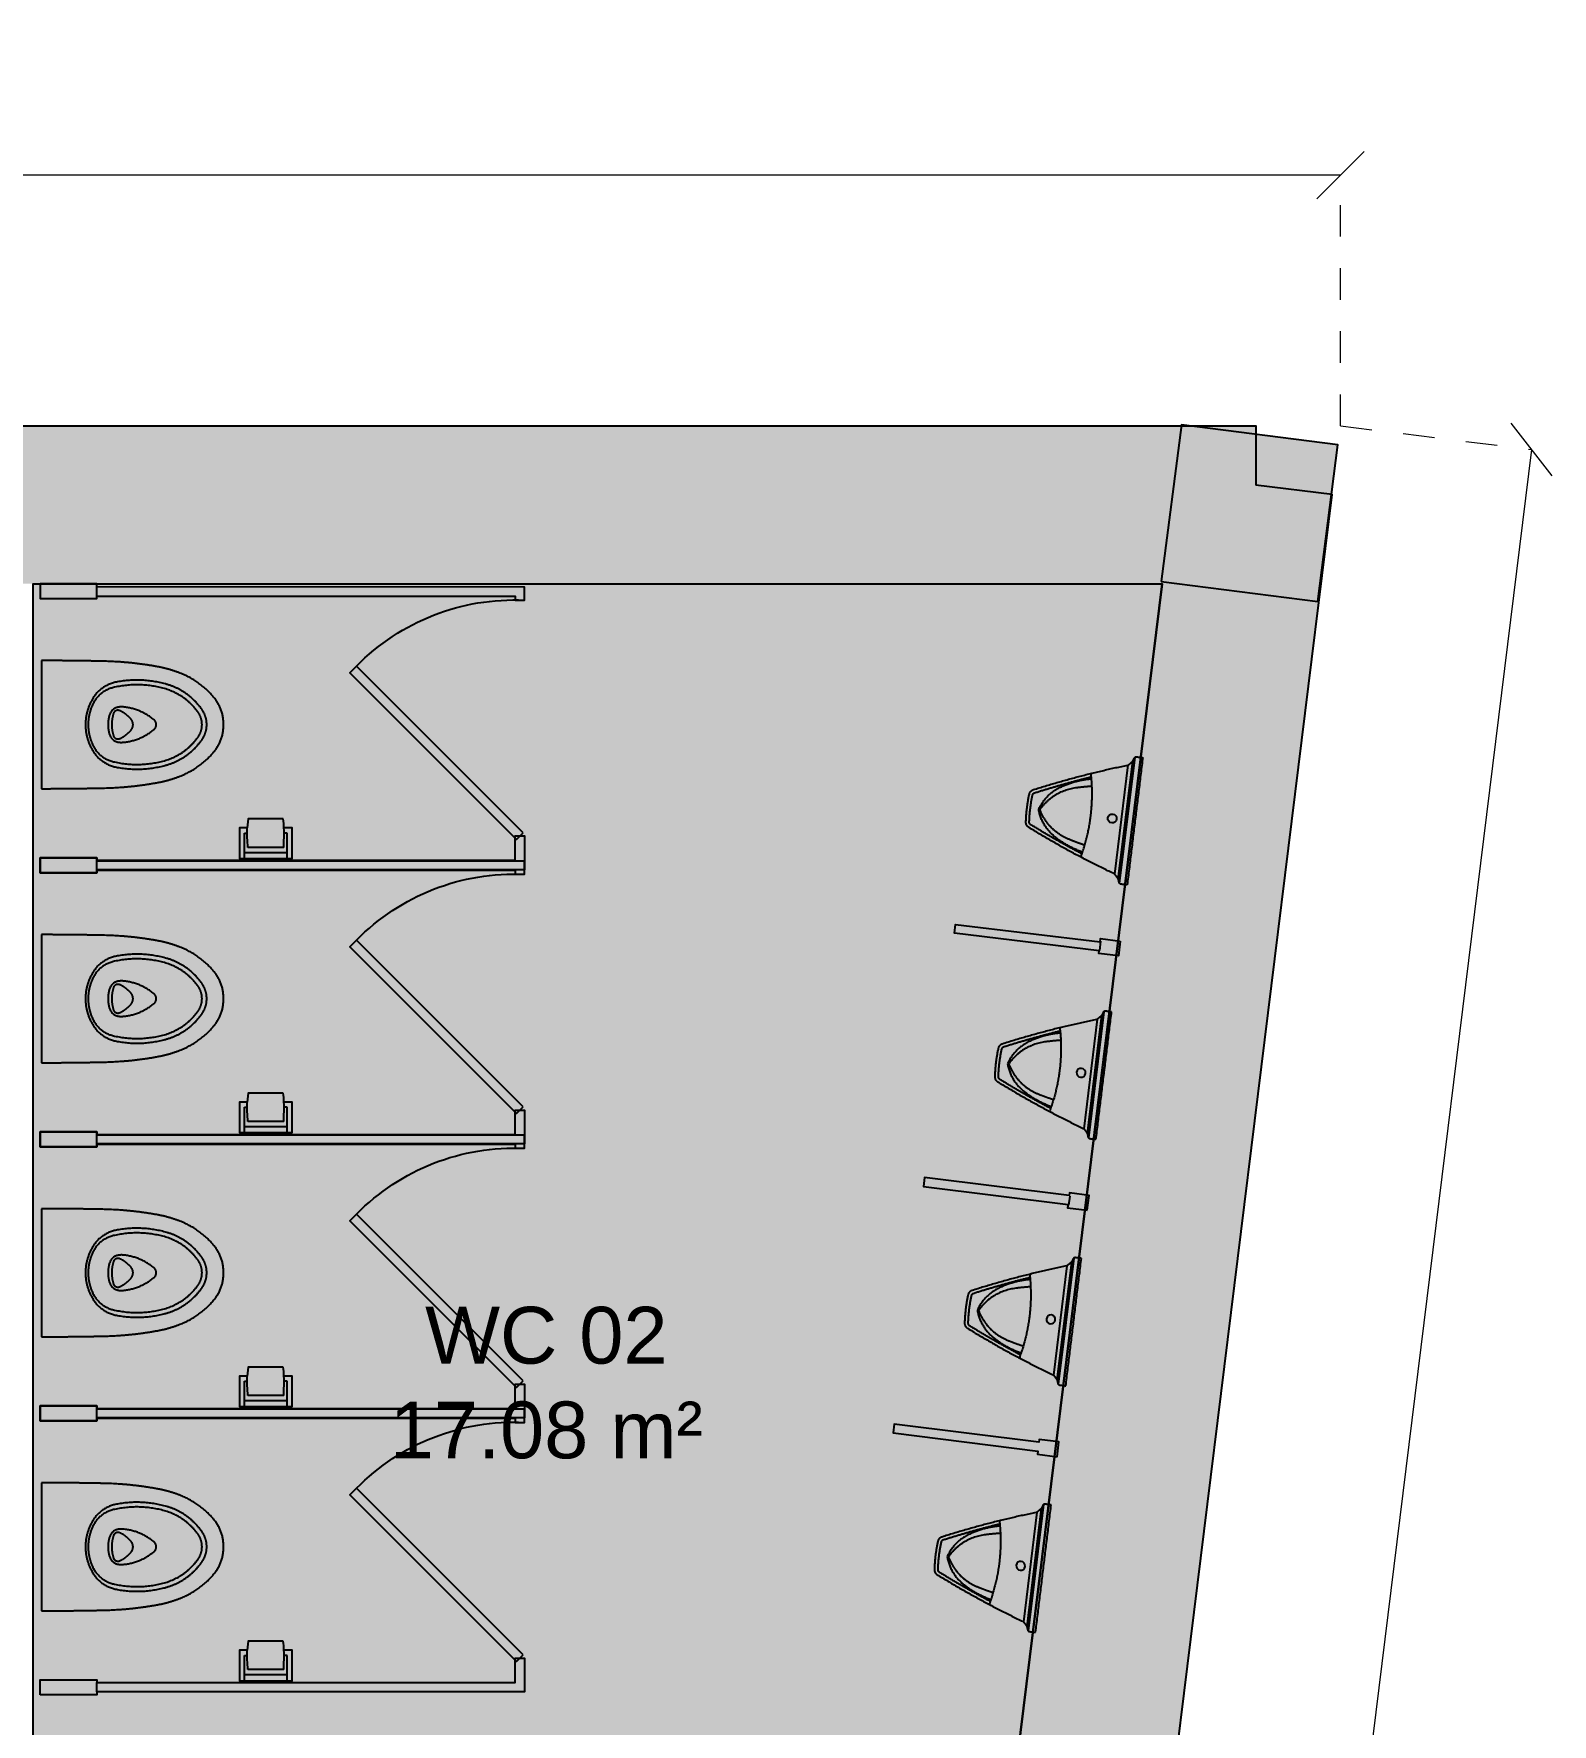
# Model space of a CAD drawing. Header units: metres. Extents: x -17 to 580, y -130 to 19.
# Drawn here: x 103.31 to 108.13, y -36.44 to -31.08 of the extents above; entities that cross this region are included whole.
import ezdxf

# ---------------------------------------------------------------- set-up
doc = ezdxf.new("R2010")
doc.units = ezdxf.units.M
for name, pattern in [('Default stroke', [0]), ('Default Wall', [0]), ('Grey Dimension_ExtLine', [0.0025, 0, -0.0025]), ('Style Black Lines_1', [0]), ('Style Border  Fill_2', [0]), ('Style Grey Lines_2', [0]), ('Style Thin Border  Fill', [0]), ('Tiles Zone', [0])]:
    doc.linetypes.add(name, pattern=pattern)
for name, color, linetype, true_color in [('Annotations', 7, 'Continuous', 0x7a8bf7), ('Imported blocks', 7, 'Continuous', 0x7a8bf7), ('Walls', 7, 'Continuous', 0xc7c7c7), ('Zones', 7, 'Continuous', 0x7a8bf7)]:
    doc.layers.add(name, color=color, linetype=linetype, true_color=true_color)
doc.styles.add('Default Tag', font='', dxfattribs={"height": 0.18})
doc.styles.add('Grey Dimension', font='', dxfattribs={"height": 0.3})
doc.styles.get('Default Tag').set_extended_font_data('arial')
doc.styles.get('Grey Dimension').set_extended_font_data('arial')
doc.dimstyles.new('Grey Dimension', dxfattribs={"dimtxt": 0.3, "dimasz": 0.15, "dimexe": 0, "dimexo": 0, "dimgap": 0.25, "dimtad": 0, "dimtih": 1, "dimtoh": 1, "dimdec": 6, "dimrnd": 1e-06, "dimzin": 0, "dimdsep": 46, "dimtxsty": 'Grey Dimension', "dimblk": 'OBLIQUE', "dimcen": 0.09, "dimadec": 0, "dimazin": 0, "dimtfac": 1, "dimtdec": 4, "dimtix": 1, "dimtofl": 0, "dimtmove": 2, "dimatfit": 3, "dimfxl": 1, "dimtolj": 1, "dimtzin": 0, "dimlwd": 5, "dimlwe": 5, "dimarcsym": 0})

# ---------------------------------------------------------------- blocks, each defined once
blk = doc.blocks.new('Group 1_1')
at = {"layer": 'Imported blocks', "transparency": 33554483}
for points in [[(50.7498, -8.903), (50.7972, -8.903), (50.7972, -9.0827), (50.7891, -9.0827), (50.7891, -10.408), (50.8662, -10.408), (50.8662, -10.438), (50.7591, -10.438), (50.7591, -9.0827), (50.7498, -9.0827), (50.7498, -8.903)], [(50.8765, -10.4337), (51.4048, -9.9054), (51.3836, -9.8841), (50.8553, -10.4125), (50.8765, -10.4337)]]:
    blk.add_hatch(color=256, dxfattribs=at).paths.add_polyline_path(points, flags=0)
at = {"layer": 'Imported blocks', "linetype": 'Style Border  Fill_2'}
for points in [[(50.7498, -8.903), (50.7972, -8.903), (50.7972, -9.0827), (50.7891, -9.0827), (50.7891, -10.408), (50.8662, -10.408), (50.8662, -10.438), (50.7591, -10.438), (50.7591, -9.0827), (50.7498, -9.0827), (50.7498, -8.903)], [(50.8765, -10.4337), (51.4048, -9.9054), (51.3836, -9.8841), (50.8553, -10.4125), (50.8765, -10.4337)]]:
    blk.add_lwpolyline(points, close=True, dxfattribs=at)
at = {"layer": 'Imported blocks', "linetype": 'Style Black Lines_1'}
blk.add_lwpolyline([(50.7591, -9.0827), (50.7891, -9.0827)], dxfattribs=at)
at = {"layer": 'Imported blocks', "linetype": 'Style Grey Lines_2'}
blk.add_lwpolyline([(51.4048, -9.9054, -0.212673), (51.6134, -10.438)], format="xyb", dxfattribs=at)
blk = doc.blocks.new('Toilet paper holder')
at = {"layer": 'Imported blocks', "transparency": 33554483}
h = blk.add_hatch(color=256, dxfattribs=at)
edge = h.paths.add_edge_path(flags=0)
edge.add_line((0.1525, 0.0253), (0.1768, 0.0253))
edge.add_line((0.1768, 0.0253), (0.1768, 0.1221))
edge.add_line((0.1768, 0.1221), (0.0107, 0.1221))
edge.add_line((0.0107, 0.1221), (0.0107, 0.0253))
edge.add_line((0.0107, 0.0253), (0.0363, 0.0253))
edge.add_spline(control_points=[(0.0363, 0.0253), (0.0364, 0.0158), (0.0371, 0.0062), (0.0386, -0.0033)], knot_values=[0, 0, 0, 0, 1, 1, 1, 1], degree=3, periodic=0)
edge.add_line((0.0386, -0.0033), (0.15, -0.0033))
edge.add_line((0.15, -0.0033), (0.1525, 0.0253))
at = {"layer": 'Imported blocks', "linetype": 'Style Thin Border  Fill'}
for points in [[(0.1525, 0.0253), (0.1768, 0.0253), (0.1768, 0.1221), (0.0107, 0.1221), (0.0107, 0.0253), (0.0363, 0.0253)], [(0.0386, -0.0033), (0.15, -0.0033), (0.1525, 0.0253)]]:
    blk.add_lwpolyline(points, dxfattribs=at)
at = {"layer": 'Imported blocks', "linetype": 'Style Black Lines_1'}
for points in [[(0.0262, 0.1221), (0.0262, 0.0419)], [(0.1612, 0.1221), (0.1612, 0.0419)], [(0.0262, 0.1036), (0.1612, 0.1036)], [(0.0371, 0.0867), (0.1503, 0.0871)], [(0.0262, 0.0419), (0.036, 0.0419)], [(0.1612, 0.0419), (0.1529, 0.0419)]]:
    blk.add_lwpolyline(points, dxfattribs=at)
for points in [[(0.0371, 0.0867, 0.023667), (0.0363, 0.0253)], [(0.1503, 0.0871, -0.040302), (0.1525, 0.0253)]]:
    blk.add_lwpolyline(points, format="xyb", dxfattribs=at)
at = {"layer": 'Imported blocks'}
blk.add_open_spline([(0.0363, 0.0253), (0.0364, 0.0158), (0.0371, 0.0062), (0.0386, -0.0033)], degree=3, dxfattribs=at)
blk = doc.blocks.new('Group 11')
at = {"layer": 'Imported blocks', "transparency": 33554483}
blk.add_hatch(color=256, dxfattribs=at).paths.add_polyline_path([(51.7183, -8.903), (51.671, -8.903), (51.671, -9.0827), (51.679, -9.0827), (51.6786, -10.408), (51.6662, -10.408), (51.6662, -10.438), (51.7077, -10.438), (51.7081, -9.0827), (51.7183, -9.0827), (51.7183, -8.903)], flags=0)
at = {"layer": 'Imported blocks', "linetype": 'Style Border  Fill_2'}
blk.add_lwpolyline([(51.7183, -8.903), (51.671, -8.903), (51.671, -9.0827), (51.679, -9.0827), (51.6786, -10.408), (51.6662, -10.408), (51.6662, -10.438), (51.7077, -10.438), (51.7081, -9.0827), (51.7183, -9.0827), (51.7183, -8.903)], close=True, dxfattribs=at)
at = {"layer": 'Imported blocks', "linetype": 'Style Black Lines_1'}
blk.add_lwpolyline([(51.679, -9.0827), (51.7081, -9.0827)], dxfattribs=at)
blk = doc.blocks.new('Ep wallhung')
at = {"layer": 'Imported blocks', "transparency": 33554483}
h = blk.add_hatch(color=256, dxfattribs=at)
edge = h.paths.add_edge_path(flags=0)
edge.add_spline(control_points=[(0.1554, 0.6467), (0.1555, 0.5496), (0.1574, 0.4526)], knot_values=[0, 0, 0, 1, 1, 1], degree=2, periodic=0)
edge.add_spline(control_points=[(0.1574, 0.4526), (0.1591, 0.3641), (0.1753, 0.2772)], knot_values=[0, 0, 0, 1, 1, 1], degree=2, periodic=0)
edge.add_spline(control_points=[(0.1753, 0.2772), (0.1819, 0.2418), (0.1949, 0.2083)], knot_values=[0, 0, 0, 1, 1, 1], degree=2, periodic=0)
edge.add_spline(control_points=[(0.1949, 0.2083), (0.2189, 0.1468), (0.2687, 0.1035)], knot_values=[0, 0, 0, 1, 1, 1], degree=2, periodic=0)
edge.add_spline(control_points=[(0.2687, 0.1035), (0.3073, 0.07), (0.3584, 0.07)], knot_values=[0, 0, 0, 1, 1, 1], degree=2, periodic=0)
edge.add_spline(control_points=[(0.3584, 0.07), (0.4094, 0.07), (0.448, 0.1035)], knot_values=[0, 0, 0, 1, 1, 1], degree=2, periodic=0)
edge.add_spline(control_points=[(0.448, 0.1035), (0.4979, 0.1468), (0.5218, 0.2083)], knot_values=[0, 0, 0, 1, 1, 1], degree=2, periodic=0)
edge.add_spline(control_points=[(0.5218, 0.2083), (0.5348, 0.2418), (0.5414, 0.2772)], knot_values=[0, 0, 0, 1, 1, 1], degree=2, periodic=0)
edge.add_spline(control_points=[(0.5414, 0.2772), (0.5576, 0.3641), (0.5593, 0.4526)], knot_values=[0, 0, 0, 1, 1, 1], degree=2, periodic=0)
edge.add_spline(control_points=[(0.5593, 0.4526), (0.5612, 0.5496), (0.5613, 0.6467)], knot_values=[0, 0, 0, 1, 1, 1], degree=2, periodic=0)
edge.add_spline(control_points=[(0.5613, 0.6467), (0.3584, 0.6467), (0.1554, 0.6467)], knot_values=[0, 0, 0, 1, 1, 1], degree=2, periodic=0)
at = {"layer": 'Imported blocks'}
for points in [[(0.1554, 0.6467), (0.1555, 0.5496), (0.1574, 0.4526)], [(0.5613, 0.6467), (0.3584, 0.6467), (0.1554, 0.6467)], [(0.5593, 0.4526), (0.5612, 0.5496), (0.5613, 0.6467)], [(0.2792, 0.4866), (0.2326, 0.4596), (0.223, 0.4067)], [(0.2984, 0.4868), (0.251, 0.466), (0.24, 0.4155)], [(0.3584, 0.5079), (0.3159, 0.5079), (0.2792, 0.4866)], [(0.3584, 0.4993), (0.3271, 0.4993), (0.2984, 0.4868)], [(0.4376, 0.4866), (0.4008, 0.5079), (0.3584, 0.5079)], [(0.4183, 0.4868), (0.3897, 0.4993), (0.3584, 0.4993)], [(0.4768, 0.4155), (0.4657, 0.466), (0.4183, 0.4868)], [(0.4938, 0.4067), (0.4842, 0.4596), (0.4376, 0.4866)], [(0.1574, 0.4526), (0.1591, 0.3641), (0.1753, 0.2772)], [(0.3361, 0.434), (0.2989, 0.4261), (0.3025, 0.3882)], [(0.3584, 0.4363), (0.3471, 0.4363), (0.3361, 0.434)], [(0.3806, 0.434), (0.3696, 0.4363), (0.3584, 0.4363)], [(0.4143, 0.3882), (0.4178, 0.4261), (0.3806, 0.434)], [(0.5414, 0.2772), (0.5576, 0.3641), (0.5593, 0.4526)], [(0.223, 0.4067), (0.2094, 0.3322), (0.2282, 0.259)], [(0.24, 0.4155), (0.2236, 0.3408), (0.2418, 0.2665)], [(0.3025, 0.3882), (0.3076, 0.334), (0.3417, 0.2916)], [(0.3143, 0.4111), (0.3115, 0.405), (0.3143, 0.3988)], [(0.3235, 0.4193), (0.317, 0.4173), (0.3143, 0.4111)], [(0.3143, 0.3988), (0.3238, 0.3781), (0.3411, 0.3634)], [(0.3584, 0.4246), (0.3405, 0.4246), (0.3235, 0.4193)], [(0.3932, 0.4193), (0.3762, 0.4246), (0.3584, 0.4246)], [(0.375, 0.2916), (0.4091, 0.334), (0.4143, 0.3882)], [(0.3756, 0.3634), (0.393, 0.3781), (0.4024, 0.3988)], [(0.4025, 0.4111), (0.3997, 0.4173), (0.3932, 0.4193)], [(0.4024, 0.3988), (0.4052, 0.405), (0.4025, 0.4111)], [(0.475, 0.2665), (0.4931, 0.3408), (0.4768, 0.4155)], [(0.4885, 0.259), (0.5073, 0.3322), (0.4938, 0.4067)], [(0.3411, 0.3634), (0.3486, 0.3571), (0.3584, 0.3571)], [(0.3584, 0.3571), (0.3682, 0.3571), (0.3756, 0.3634)], [(0.1753, 0.2772), (0.1819, 0.2418), (0.1949, 0.2083)], [(0.3417, 0.2916), (0.3481, 0.2836), (0.3584, 0.2836)], [(0.3584, 0.2836), (0.3686, 0.2836), (0.375, 0.2916)], [(0.5218, 0.2083), (0.5348, 0.2418), (0.5414, 0.2772)], [(0.2282, 0.259), (0.2473, 0.1846), (0.3093, 0.1394)], [(0.2418, 0.2665), (0.259, 0.1956), (0.3175, 0.1519)], [(0.3993, 0.1519), (0.4577, 0.1956), (0.475, 0.2665)], [(0.4075, 0.1394), (0.4695, 0.1846), (0.4885, 0.259)], [(0.1949, 0.2083), (0.2189, 0.1468), (0.2687, 0.1035)], [(0.448, 0.1035), (0.4979, 0.1468), (0.5218, 0.2083)], [(0.3093, 0.1394), (0.3312, 0.1234), (0.3584, 0.1234)], [(0.3175, 0.1519), (0.3357, 0.1384), (0.3584, 0.1384)], [(0.3584, 0.1384), (0.3811, 0.1384), (0.3993, 0.1519)], [(0.3584, 0.1234), (0.3855, 0.1234), (0.4075, 0.1394)], [(0.2687, 0.1035), (0.3073, 0.07), (0.3584, 0.07)], [(0.3584, 0.07), (0.4094, 0.07), (0.448, 0.1035)]]:
    blk.add_open_spline(points, degree=2, dxfattribs=at)
blk = doc.blocks.new('Toilet stall setup')
at = {"layer": 'Imported blocks'}
for name, p in [('Group 1_1', (-51.2341, 9.6705)), ('Ep wallhung', (-0.3734, 0.1164)), ('Group 11', (-51.2869, 9.6705))]:
    blk.add_blockref(name, p, dxfattribs=at)
at = {"layer": 'Imported blocks', "rotation": 90}
blk.add_blockref('Toilet paper holder', (-0.3172, -0.0412), dxfattribs=at)
blk = doc.blocks.new('Lloyd')
at = {"layer": 'Imported blocks', "transparency": 33554483}
h = blk.add_hatch(color=256, dxfattribs=at)
edge = h.paths.add_edge_path(flags=0)
edge.add_spline(control_points=[(0.4491, 0.4044), (0.4546, 0.4096), (0.4601, 0.4147)], knot_values=[0, 0, 0, 1, 1, 1], degree=2, periodic=0)
edge.add_spline(control_points=[(0.4601, 0.4147), (0.4612, 0.4157), (0.4627, 0.4163)], knot_values=[0, 0, 0, 1, 1, 1], degree=2, periodic=0)
edge.add_spline(control_points=[(0.4627, 0.4163), (0.4672, 0.418), (0.4717, 0.4196)], knot_values=[0, 0, 0, 1, 1, 1], degree=2, periodic=0)
edge.add_spline(control_points=[(0.4717, 0.4196), (0.4767, 0.4215), (0.4767, 0.4269)], knot_values=[0, 0, 0, 1, 1, 1], degree=2, periodic=0)
edge.add_spline(control_points=[(0.4767, 0.4269), (0.4767, 0.4363), (0.4767, 0.4457)], knot_values=[0, 0, 0, 1, 1, 1], degree=2, periodic=0)
edge.add_spline(control_points=[(0.4767, 0.4457), (0.2734, 0.4457), (0.07, 0.4457)], knot_values=[0, 0, 0, 1, 1, 1], degree=2, periodic=0)
edge.add_spline(control_points=[(0.07, 0.4457), (0.07, 0.4363), (0.07, 0.4269)], knot_values=[0, 0, 0, 1, 1, 1], degree=2, periodic=0)
edge.add_spline(control_points=[(0.07, 0.4269), (0.07, 0.4215), (0.075, 0.4196)], knot_values=[0, 0, 0, 1, 1, 1], degree=2, periodic=0)
edge.add_spline(control_points=[(0.075, 0.4196), (0.0795, 0.418), (0.0841, 0.4163)], knot_values=[0, 0, 0, 1, 1, 1], degree=2, periodic=0)
edge.add_spline(control_points=[(0.0841, 0.4163), (0.0855, 0.4157), (0.0866, 0.4147)], knot_values=[0, 0, 0, 1, 1, 1], degree=2, periodic=0)
edge.add_spline(control_points=[(0.0866, 0.4147), (0.0921, 0.4096), (0.0976, 0.4045)], knot_values=[0, 0, 0, 1, 1, 1], degree=2, periodic=0)
edge.add_spline(control_points=[(0.0976, 0.4045), (0.0991, 0.4031), (0.0997, 0.4013)], knot_values=[0, 0, 0, 1, 1, 1], degree=2, periodic=0)
edge.add_spline(control_points=[(0.0997, 0.4013), (0.1487, 0.2547), (0.2131, 0.1143)], knot_values=[0, 0, 0, 1, 1, 1], degree=2, periodic=0)
edge.add_spline(control_points=[(0.2131, 0.1143), (0.2177, 0.1041), (0.2289, 0.103)], knot_values=[0, 0, 0, 1, 1, 1], degree=2, periodic=0)
edge.add_spline(control_points=[(0.2289, 0.103), (0.2734, 0.0989), (0.3178, 0.103)], knot_values=[0, 0, 0, 1, 1, 1], degree=2, periodic=0)
edge.add_spline(control_points=[(0.3178, 0.103), (0.329, 0.1041), (0.3337, 0.1143)], knot_values=[0, 0, 0, 1, 1, 1], degree=2, periodic=0)
edge.add_spline(control_points=[(0.3337, 0.1143), (0.398, 0.2547), (0.4471, 0.4013)], knot_values=[0, 0, 0, 1, 1, 1], degree=2, periodic=0)
edge.add_spline(control_points=[(0.4471, 0.4013), (0.4477, 0.4031), (0.4491, 0.4044)], knot_values=[0, 0, 0, 1, 1, 1], degree=2, periodic=0)
at = {"layer": 'Imported blocks', "linetype": 'Style Black Lines_1'}
for points in [[(0.0722, 0.4215), (0.4746, 0.4215)], [(0.0852, 0.4157), (0.4615, 0.4157)], [(0.0988, 0.4031), (0.448, 0.4031)]]:
    blk.add_lwpolyline(points, dxfattribs=at)
at = {"layer": 'Imported blocks'}
for points, degree in [([(0.4767, 0.4457), (0.2734, 0.4457), (0.07, 0.4457)], 2), ([(0.07, 0.4457), (0.07, 0.4363), (0.07, 0.4269)], 2), ([(0.4767, 0.4269), (0.4767, 0.4363), (0.4767, 0.4457)], 2), ([(0.07, 0.4269), (0.07, 0.4215), (0.075, 0.4196)], 2), ([(0.075, 0.4196), (0.0795, 0.418), (0.0841, 0.4163)], 2), ([(0.0841, 0.4163), (0.0855, 0.4157), (0.0866, 0.4147)], 2), ([(0.0866, 0.4147), (0.0921, 0.4096), (0.0976, 0.4045)], 2), ([(0.0976, 0.4045), (0.0991, 0.4031), (0.0997, 0.4013)], 2), ([(0.0997, 0.4013), (0.1487, 0.2547), (0.2131, 0.1143)], 2), ([(0.2734, 0.3872), (0.2653, 0.3872), (0.2593, 0.3812), (0.2593, 0.3731)], 3), ([(0.2874, 0.3731), (0.2874, 0.3812), (0.2815, 0.3872), (0.2734, 0.3872)], 3), ([(0.3337, 0.1143), (0.398, 0.2547), (0.4471, 0.4013)], 2), ([(0.4471, 0.4013), (0.4477, 0.4031), (0.4491, 0.4044)], 2), ([(0.4491, 0.4044), (0.4546, 0.4096), (0.4601, 0.4147)], 2), ([(0.4601, 0.4147), (0.4612, 0.4157), (0.4627, 0.4163)], 2), ([(0.4627, 0.4163), (0.4672, 0.418), (0.4717, 0.4196)], 2), ([(0.4717, 0.4196), (0.4767, 0.4215), (0.4767, 0.4269)], 2), ([(0.2593, 0.3731), (0.2593, 0.365), (0.2653, 0.3591), (0.2734, 0.3591)], 3), ([(0.2734, 0.3591), (0.2815, 0.3591), (0.2874, 0.365), (0.2874, 0.3731)], 3), ([(0.1382, 0.2933), (0.1399, 0.2889), (0.1444, 0.29)], 2), ([(0.1444, 0.29), (0.2734, 0.3193), (0.4023, 0.29)], 2), ([(0.1505, 0.291), (0.1838, 0.2037), (0.2227, 0.1187)], 2), ([(0.1562, 0.2925), (0.1667, 0.2435), (0.193, 0.2008)], 2), ([(0.179, 0.2965), (0.1834, 0.2735), (0.1892, 0.2509)], 2), ([(0.324, 0.1187), (0.3629, 0.2037), (0.3963, 0.291)], 2), ([(0.3537, 0.2008), (0.38, 0.2435), (0.3905, 0.2925)], 2), ([(0.3575, 0.2509), (0.3633, 0.2735), (0.3677, 0.2965)], 2), ([(0.4023, 0.29), (0.4069, 0.2889), (0.4085, 0.2933)], 2), ([(0.1892, 0.2509), (0.2079, 0.1783), (0.2734, 0.1419)], 2), ([(0.2734, 0.1419), (0.3389, 0.1783), (0.3575, 0.2509)], 2), ([(0.193, 0.2008), (0.2215, 0.1546), (0.2734, 0.1384)], 2), ([(0.2734, 0.1384), (0.3252, 0.1546), (0.3537, 0.2008)], 2), ([(0.2131, 0.1143), (0.2177, 0.1041), (0.2289, 0.103)], 2), ([(0.2227, 0.1187), (0.2248, 0.1141), (0.2299, 0.1136)], 2), ([(0.2299, 0.1136), (0.2734, 0.1096), (0.3169, 0.1136)], 2), ([(0.3169, 0.1136), (0.3219, 0.1141), (0.324, 0.1187)], 2), ([(0.3178, 0.103), (0.329, 0.1041), (0.3337, 0.1143)], 2), ([(0.2289, 0.103), (0.2734, 0.0989), (0.3178, 0.103)], 2)]:
    blk.add_open_spline(points, degree=degree, dxfattribs=at)
blk = doc.blocks.new('WC')
at = {"layer": 'Imported blocks', "transparency": 33554483}
for points in [[(-0.4171, 0.2624), (-0.3697, 0.2624), (-0.3697, 0.1997), (-0.3778, 0.1997), (-0.3774, -0.2624), (-0.4056, -0.2624), (-0.4069, 0.1997), (-0.4171, 0.1997), (-0.4171, 0.2624)], [(-0.4171, 0.2624), (-0.3697, 0.2624), (-0.3697, 0.1997), (-0.3778, 0.1997), (-0.3774, -0.2624), (-0.4056, -0.2624), (-0.4069, 0.1997), (-0.4171, 0.1997), (-0.4171, 0.2624)], [(0.4422, 0.2624), (0.3948, 0.2624), (0.3948, 0.1997), (0.4029, 0.1997), (0.4025, -0.2624), (0.4307, -0.2624), (0.432, 0.1997), (0.4422, 0.1997), (0.4422, 0.2624)], [(0.4422, 0.2624), (0.3948, 0.2624), (0.3948, 0.1997), (0.4029, 0.1997), (0.4025, -0.2624), (0.4307, -0.2624), (0.432, 0.1997), (0.4422, 0.1997), (0.4422, 0.2624)], [(1.2291, 0.2624), (1.1817, 0.2624), (1.1817, 0.1997), (1.1898, 0.1997), (1.1893, -0.2624), (1.2176, -0.2624), (1.2189, 0.1997), (1.2291, 0.1997), (1.2291, 0.2624)]]:
    blk.add_hatch(color=256, dxfattribs=at).paths.add_polyline_path(points, flags=0)
at = {"layer": 'Imported blocks', "linetype": 'Style Border  Fill_2'}
for points in [[(-0.4171, 0.2624), (-0.3697, 0.2624), (-0.3697, 0.1997), (-0.3778, 0.1997), (-0.3774, -0.2624), (-0.4056, -0.2624), (-0.4069, 0.1997), (-0.4171, 0.1997), (-0.4171, 0.2624)], [(-0.4171, 0.2624), (-0.3697, 0.2624), (-0.3697, 0.1997), (-0.3778, 0.1997), (-0.3774, -0.2624), (-0.4056, -0.2624), (-0.4069, 0.1997), (-0.4171, 0.1997), (-0.4171, 0.2624)], [(0.4422, 0.2624), (0.3948, 0.2624), (0.3948, 0.1997), (0.4029, 0.1997), (0.4025, -0.2624), (0.4307, -0.2624), (0.432, 0.1997), (0.4422, 0.1997), (0.4422, 0.2624)], [(0.4422, 0.2624), (0.3948, 0.2624), (0.3948, 0.1997), (0.4029, 0.1997), (0.4025, -0.2624), (0.4307, -0.2624), (0.432, 0.1997), (0.4422, 0.1997), (0.4422, 0.2624)], [(1.2291, 0.2624), (1.1817, 0.2624), (1.1817, 0.1997), (1.1898, 0.1997), (1.1893, -0.2624), (1.2176, -0.2624), (1.2189, 0.1997), (1.2291, 0.1997), (1.2291, 0.2624)]]:
    blk.add_lwpolyline(points, close=True, dxfattribs=at)
at = {"layer": 'Imported blocks', "linetype": 'Style Black Lines_1'}
for points in [[(-0.3796, 0.2017), (-0.4087, 0.2017)], [(-0.3796, 0.2017), (-0.4087, 0.2017)], [(0.4047, 0.2017), (0.4338, 0.2017)], [(0.4047, 0.2017), (0.4338, 0.2017)]]:
    blk.add_lwpolyline(points, dxfattribs=at)
at = {"layer": 'Imported blocks', "xscale": -1}
blk.add_blockref('Lloyd', (-0.526, -0.1833), dxfattribs=at)
at = {"layer": 'Imported blocks'}
for p in [(-0.2608, -0.1833), (0.526, -0.1833), (1.3129, -0.1833)]:
    blk.add_blockref('Lloyd', p, dxfattribs=at)
blk = doc.blocks.new('_Oblique')
at = {"color": 0, "linetype": 'ByBlock', "lineweight": -2}
blk.add_line((-0.5, -0.5), (0.5, 0.5), dxfattribs=at)
blk = doc.blocks.new('*D225')
at = {"layer": 'Annotations', "color": 0, "linetype": 'Grey Dimension_ExtLine', "lineweight": 5}
for p, q in [((92.5552, -32.3232), (92.5552, -31.5284)), ((107.4571, -32.3237), (107.4571, -31.5289))]:
    blk.add_line(p, q, dxfattribs=at)
at = {"layer": 'Annotations', "color": 0, "lineweight": 5}
for p, q in [((92.5552, -31.5284), (98.249, -31.5286)), ((107.4571, -31.5289), (101.7633, -31.5287))]:
    blk.add_line(p, q, dxfattribs=at)
at = {"layer": 'Defpoints', "color": 0}
for p in [(107.4571, -31.5289), (92.5552, -32.3232), (107.4571, -32.3237)]:
    blk.add_point(p, dxfattribs=at)
at = {"layer": 'Annotations', "color": 0, "lineweight": 5, "xscale": 0.15, "yscale": 0.15, "zscale": 0.15}
for p, rotation in [((92.5552, -31.5284), 179.9983293235628), ((107.4571, -31.5289), 359.9983293235629)]:
    blk.add_blockref('_Oblique', p, dxfattribs=dict(at, rotation=rotation))
at = {"layer": 'Annotations', "color": 0, "insert": (100.0061, -31.5287), "char_height": 0.3, "attachment_point": 5, "rotation": 359.9983, "style": 'Grey Dimension'}
blk.add_mtext('\\A1;14.901887 m', dxfattribs=at)
blk = doc.blocks.new('*D254')
at = {"layer": 'Annotations', "color": 0, "linetype": 'Grey Dimension_ExtLine', "lineweight": 5}
for p, q in [((107.4571, -32.3237), (108.0628, -32.3984)), ((105.6562, -46.9117), (106.2619, -46.9865))]:
    blk.add_line(p, q, dxfattribs=at)
at = {"layer": 'Annotations', "color": 0, "lineweight": 5}
for p, q in [((108.0628, -32.3984), (107.3777, -37.9486)), ((106.2619, -46.9865), (106.9471, -41.4364))]:
    blk.add_line(p, q, dxfattribs=at)
at = {"layer": 'Defpoints', "color": 0}
for p in [(107.4571, -32.3237), (105.6562, -46.9117), (106.2619, -46.9865)]:
    blk.add_point(p, dxfattribs=at)
at = {"layer": 'Annotations', "color": 0, "lineweight": 5, "xscale": 0.15, "yscale": 0.15, "zscale": 0.15}
for p, rotation in [((108.0628, -32.3984), 82.96251970037096), ((106.2619, -46.9865), 262.9625197003709)]:
    blk.add_blockref('_Oblique', p, dxfattribs=dict(at, rotation=rotation))
at = {"layer": 'Annotations', "color": 0, "insert": (107.1624, -39.6925), "char_height": 0.3, "attachment_point": 5, "rotation": 262.9625, "style": 'Grey Dimension'}
blk.add_mtext('\\A1;14.698803 m', dxfattribs=at)

msp = doc.modelspace()

# ---------------------------------------------------------------- hatches: boundary and pattern name
at = {"layer": 'Walls', "transparency": 33554483}
h = msp.add_hatch(color=256, dxfattribs=at)
h.paths.add_polyline_path([(72.9041373, -32.8236521), (72.9041373, -32.7992579), (73.1659614, -32.7992579), (73.1659614, -32.3236521), (79.0567743, -32.3232176), (79.0567743, -32.332611), (79.0554885, -32.332611), (79.0554885, -32.8236521), (72.9041373, -32.8236521)], flags=0)
h.paths.add_polyline_path([(79.5551815, -32.8232176), (79.5551815, -32.3232176), (85.5078279, -32.3236513), (85.5078279, -32.8236513), (79.5551815, -32.8232176)], flags=0)
h.paths.add_polyline_path([(86.0551815, -32.8232176), (86.0551815, -32.3232176), (92.0530025, -32.3236521), (92.0530025, -32.8236521), (86.0551815, -32.8232176)], flags=0)
h.paths.add_polyline_path([(92.5551815, -32.8232176), (92.5551815, -32.3232176), (99.2645777, -32.3236523), (99.2645777, -32.8236523), (92.5551815, -32.8232176)], flags=0)
h.paths.add_polyline_path([(99.7629848, -32.8236523), (99.7629848, -32.3236523), (107.1887431, -32.3236521), (107.1887431, -32.5113332), (107.1887431, -32.8236521), (106.8915489, -32.8236521), (103.3121503, -32.8236521), (103.1621503, -32.8236521), (99.7629848, -32.8236523)], flags=0)
msp.add_hatch(color=256, dxfattribs=at).paths.add_polyline_path([(106.8887009, -32.8162428), (107.3846322, -32.8798957), (107.4482851, -32.3839639), (106.9523538, -32.3203111), (106.8887009, -32.8162428)], flags=0)
h = msp.add_hatch(color=256, dxfattribs=at)
h.paths.add_polyline_path([(104.164533, -54.9139407), (104.6683285, -54.9139407), (105.2037786, -50.5765078), (105.2408132, -50.2765078), (105.3401533, -49.4718002), (104.8439202, -49.4105409), (104.164533, -54.9139407)], flags=0)
h.paths.add_polyline_path([(105.0399472, -47.8226166), (105.1246091, -47.1368103), (105.3857655, -47.1368103), (105.3858167, -47.2118103), (105.6191558, -47.2117307), (105.5361804, -47.8838759), (105.0399472, -47.8226166)], flags=0)
h.paths.add_polyline_path([(105.1431264, -46.9868103), (105.2006473, -46.5208602), (105.6968804, -46.5821195), (105.6561919, -46.911718), (105.3857143, -46.9118104), (105.3857655, -46.9868103), (105.1431264, -46.9868103)], flags=0)
h.paths.add_polyline_path([(105.3844252, -45.0321608), (105.4494816, -44.5051695), (105.9457147, -44.5664288), (105.8806583, -45.0934201), (105.3844252, -45.0321608)], flags=0)
h.paths.add_polyline_path([(105.6332595, -43.01647), (105.6740712, -42.6858727), (106.1778667, -42.6858727), (106.1294926, -43.0777293), (105.6332595, -43.01647)], flags=0)
h.paths.add_polyline_path([(105.6925885, -42.5358727), (105.9541866, -40.4167884), (106.4579821, -40.4167884), (106.196384, -42.5358727), (105.6925885, -42.5358727)], flags=0)
h.paths.add_polyline_path([(105.9665315, -40.3167884), (106.2281295, -38.197704), (106.7286546, -38.197704), (106.7286546, -38.047704), (106.2466468, -38.047704), (106.8915489, -32.8236521), (107.1887431, -32.8236521), (107.1887431, -32.5113332), (107.4302197, -32.5411432), (106.4703269, -40.3167884), (105.9665315, -40.3167884)], flags=0)
at = {"layer": 'Zones', "transparency": 33554483}
msp.add_hatch(color=256, dxfattribs=at).paths.add_polyline_path([(106.2466468, -38.047704), (103.3121503, -38.047704), (103.3121503, -37.4608376), (103.2371503, -37.4608376), (103.2371503, -36.5609356), (103.3121503, -36.5609356), (103.3121503, -32.8236521), (106.8915489, -32.8236521), (106.2466468, -38.047704)], flags=0)

# ---------------------------------------------------------------- linework, layer by layer
at = {"layer": 'Walls', "linetype": 'Default Wall'}
for points in [[(99.7629848, -32.3236523), (107.1887431, -32.3236521), (107.1887431, -32.5113332)], [(106.4703269, -40.3167884), (107.4302197, -32.5411432), (107.1887431, -32.5113332)], [(103.3121503, -32.8236521), (106.8915489, -32.8236521)], [(106.2466468, -38.047704), (106.8915489, -32.8236521)]]:
    msp.add_lwpolyline(points, dxfattribs=at)
at = {"layer": 'Walls', "linetype": 'Default stroke'}
msp.add_lwpolyline([(106.8887009, -32.8162428), (107.3846322, -32.8798957), (107.4482851, -32.3839639), (106.9523538, -32.3203111), (106.8887009, -32.8162428)], close=True, dxfattribs=at)
at = {"layer": 'Zones', "linetype": 'Tiles Zone'}
msp.add_lwpolyline([(106.2466468, -38.047704), (103.3121503, -38.047704), (103.3121503, -37.4608376), (103.2371503, -37.4608376), (103.2371503, -36.5609356), (103.3121503, -36.5609356), (103.3121503, -32.8236521), (106.8915489, -32.8236521), (106.2466468, -38.047704)], close=True, dxfattribs=at)

# ---------------------------------------------------------------- block references
at = {"layer": 'Walls'}
for name, p, rotation in [('Toilet stall setup', (104.1026328, -33.2550929), 90), ('WC', (106.4475905, -34.3378413), 263.0115151776866), ('Toilet stall setup', (104.1026328, -34.1234234), 90), ('Toilet stall setup', (104.1026328, -34.9917538), 90), ('Toilet stall setup', (104.1026328, -35.8600843), 90)]:
    msp.add_blockref(name, p, dxfattribs=dict(at, rotation=rotation))

# ---------------------------------------------------------------- texts
at = {"layer": 'Annotations', "insert": (104.9393396, -35.3560425), "char_height": 0.18, "width": 2.141186523, "attachment_point": 5, "style": 'Default Tag'}
msp.add_mtext('WC 02\\P17.08 m²', dxfattribs=at)

# ---------------------------------------------------------------- dimensions: what is measured, and where the dimension line sits
at = {"layer": 'Annotations'}
for p1, p2, distance, picture, middle, turn in [((92.5551815, -32.3232176), (107.4570687, -32.3236521), 0.7947678, '*D225', (100.0061483, -31.5286671), -0.0016707), ((107.4570686786, -32.3236521), (105.6561919117, -46.9117180167), 0.6103364405, '*D254', (107.1623685939, -39.6924626221), -97.0374802996)]:
    dim = msp.add_aligned_dim(p1=p1, p2=p2, distance=distance, dimstyle='Grey Dimension', override={"dimpost": ' m'}, dxfattribs=at)
    dim.commit()
    dim.dimension.update_dxf_attribs({"geometry": picture, "text_midpoint": middle, "text_rotation": turn})

doc.saveas('drawing.dxf')
